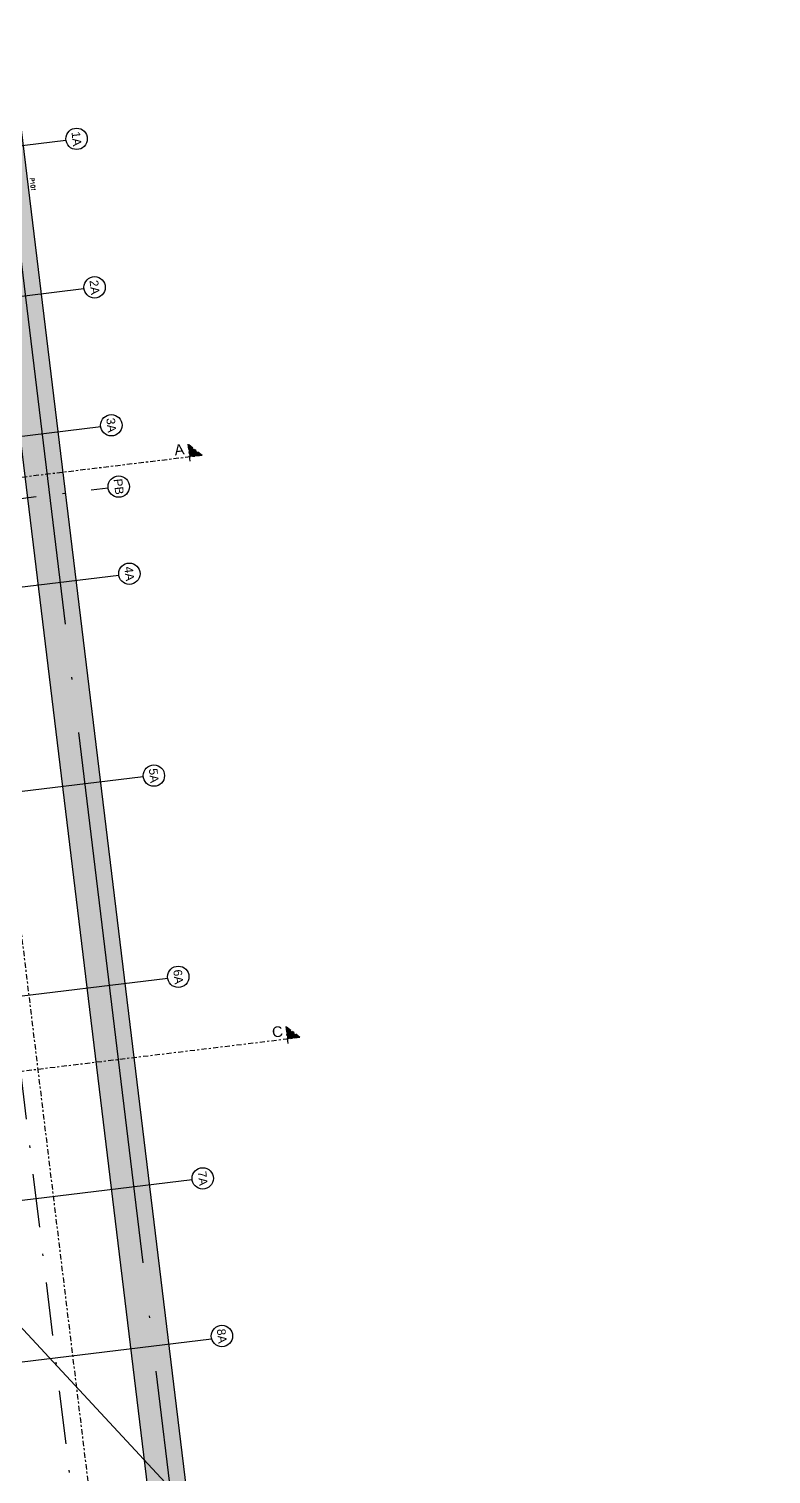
# Model space of a CAD drawing. Header units: millimetres. Extents: x 400408 to 401363, y 4543987 to 4544157.
# Drawn here: x 400477.5 to 400512.2, y 4544037 to 4544104.6 of the extents above; entities that cross this region are included whole.
import ezdxf
from ezdxf.enums import TextEntityAlignment as Align

# ---------------------------------------------------------------- set-up
doc = ezdxf.new("R2010")
doc.units = ezdxf.units.MM
for name, pattern in [('AKS', [3, 2.5, -0.25, 0, -0.25]), ('CENTER', [2, 1.25, -0.25, 0.25, -0.25]), ('DASHDOT2', [0.5, 0.25, -0.125, 0, -0.125])]:
    doc.linetypes.add(name, pattern=pattern)
for name, color, linetype in [('aks prota', 2, 'AKS'), ('caks prota', 4, 'Continuous'), ('kesit tarama prota', 252, 'Continuous'), ('kolon tarama prota', 252, 'Continuous'), ('perde prota', 1, 'Continuous'), ('PRT-AL-TUNEL_EKSENI', 14, 'DASHDOT2'), ('skesit prota', 7, 'Continuous'), ('taks prota', 7, 'Continuous'), ('tkesit prota', 7, 'Continuous'), ('tperde prota', 6, 'Continuous')]:
    doc.layers.add(name, color=color, linetype=linetype)
doc.styles.add('Arial', font='Arial.ttf')
doc.styles.add('TAKS', font='Arial Unicode.ttf')
doc.styles.add('tkolon', font='romanstw.shx')

msp = doc.modelspace()

# ---------------------------------------------------------------- hatches: boundary and pattern name
at = {"layer": 'kesit tarama prota'}
h = msp.add_hatch(color=256, dxfattribs=at)
h.dxf.hatch_style = 1
h.paths.add_polyline_path([(400484.916, 4544085.154), (400485.584, 4544084.631), (400484.988, 4544084.559)])
h = msp.add_hatch(color=256, dxfattribs=at)
h.dxf.hatch_style = 1
h.paths.add_polyline_path([(400489.493, 4544057.914), (400490.161, 4544057.391), (400489.566, 4544057.319)])
at = {"layer": 'kolon tarama prota'}
h = msp.add_hatch(color=256, dxfattribs=at)
h.dxf.hatch_style = 1
h.paths.add_polyline_path([(400442.735, 4544043.866), (400440.834, 4544059.492), (400431.844, 4544069.158), (400438.87, 4544075.692), (400436.771, 4544092.974), (400475.586, 4544097.688), (400488.037, 4543995.155), (400469.195, 4544015.415), (400469.653, 4544011.64), (400470.116, 4544011.142), (400470.068, 4544011.539), (400490.533, 4543989.535), (400477.132, 4544099.89), (400434.743, 4544094.743), (400436.987, 4544076.262), (400429.442, 4544069.245), (400439.097, 4544058.863), (400441.059, 4544042.73), (400461.517, 4544020.733), (400461.565, 4544020.336), (400462.029, 4544019.838), (400461.57, 4544023.613), (400459.417, 4544025.929), (400461.467, 4544027.835), (400459.683, 4544029.754), (400459.463, 4544029.55), (400461.043, 4544027.851), (400459.212, 4544026.148)])

# ---------------------------------------------------------------- linework, layer by layer
at = {"layer": 'aks prota', "ltscale": 10}
for p, q in [((400490.074, 4543987.091), (400475.978, 4544103.171)), ((400490.074, 4543987.091), (400475.978, 4544103.171)), ((400432.848, 4544093.757), (400479.207, 4544099.387)), ((400432.848, 4544093.757), (400479.207, 4544099.387)), ((400432.848, 4544093.757), (400479.207, 4544099.387)), ((400512.214, 4544006.089), (400428.167, 4544096.459)), ((400512.214, 4544006.089), (400428.167, 4544096.459)), ((400433.692, 4544086.808), (400480.051, 4544092.438)), ((400433.692, 4544086.808), (400480.051, 4544092.438)), ((400433.692, 4544086.808), (400480.051, 4544092.438)), ((400434.475, 4544080.356), (400480.835, 4544085.985)), ((400434.475, 4544080.356), (400480.835, 4544085.985)), ((400434.475, 4544080.356), (400480.835, 4544085.985)), ((400435.319, 4544073.407), (400481.679, 4544079.036)), ((400435.319, 4544073.407), (400481.679, 4544079.036)), ((400435.319, 4544073.407), (400481.679, 4544079.036)), ((400436.465, 4544063.976), (400482.824, 4544069.606)), ((400436.465, 4544063.976), (400482.824, 4544069.606)), ((400436.465, 4544063.976), (400482.824, 4544069.606)), ((400437.61, 4544054.546), (400483.969, 4544060.176)), ((400437.61, 4544054.545), (400483.969, 4544060.175)), ((400438.755, 4544045.114), (400485.114, 4544050.744)), ((400438.755, 4544045.114), (400485.114, 4544050.744)), ((400438.755, 4544045.114), (400485.114, 4544050.744)), ((400439.659, 4544037.669), (400486.019, 4544043.299)), ((400439.659, 4544037.669), (400486.019, 4544043.299)), ((400439.659, 4544037.669), (400486.019, 4544043.299))]:
    msp.add_line(p, q, dxfattribs=at)
at = {"layer": 'caks prota', "ltscale": 0.05}
for centre in [(400479.704, 4544099.447), (400479.704, 4544099.447), (400479.704, 4544099.447), (400480.548, 4544092.498), (400480.548, 4544092.498), (400480.548, 4544092.498), (400481.331, 4544086.046), (400481.331, 4544086.046), (400481.331, 4544086.046), (400481.68, 4544083.172), (400481.68, 4544083.172), (400481.68, 4544083.172), (400482.175, 4544079.097), (400482.175, 4544079.097), (400482.175, 4544079.097), (400483.322, 4544069.65), (400483.322, 4544069.65), (400483.322, 4544069.65), (400484.466, 4544060.235), (400484.466, 4544060.235), (400484.466, 4544060.235), (400485.611, 4544050.804), (400485.611, 4544050.804), (400485.611, 4544050.804), (400486.507, 4544043.427), (400486.507, 4544043.427), (400486.507, 4544043.427)]:
    msp.add_circle(centre, 0.5, dxfattribs=at)
at = {"layer": 'perde prota'}
for points in [[(400469.195, 4544015.415), (400469.653, 4544011.64), (400470.116, 4544011.142), (400470.068, 4544011.539), (400490.533, 4543989.535), (400477.132, 4544099.89), (400434.743, 4544094.743), (400436.987, 4544076.262), (400429.442, 4544069.245), (400439.097, 4544058.863), (400441.059, 4544042.73), (400461.517, 4544020.733), (400461.565, 4544020.336), (400462.029, 4544019.838), (400461.57, 4544023.613)], [(400469.195, 4544015.415), (400488.037, 4543995.155), (400475.586, 4544097.688), (400436.771, 4544092.974), (400438.87, 4544075.692), (400431.844, 4544069.158), (400440.834, 4544059.492), (400442.735, 4544043.866), (400459.212, 4544026.148)]]:
    msp.add_lwpolyline(points, dxfattribs=at)
at = {"layer": 'PRT-AL-TUNEL_EKSENI', "ltscale": 10}
for p, q in [((400484.744, 4543992.822), (400471.411, 4544102.617)), ((400434.824, 4544077.483), (400481.184, 4544083.113))]:
    msp.add_line(p, q, dxfattribs=at)
at = {"layer": 'skesit prota', "linetype": 'CENTER', "ltscale": 0.2}
for p, q in [((400484.916, 4544085.154), (400485.024, 4544084.261)), ((400485.584, 4544084.631), (400484.916, 4544085.154)), ((400485.584, 4544084.631), (400433.448, 4544078.3)), ((400489.493, 4544057.914), (400489.602, 4544057.021)), ((400490.161, 4544057.391), (400489.493, 4544057.914))]:
    msp.add_line(p, q, dxfattribs=at)
for points in [[(400471.977, 4544104.59), (400486.286, 4543986.758)], [(400490.161, 4544057.391), (400436.179, 4544050.836)]]:
    msp.add_lwpolyline(points, dxfattribs=at)

# ---------------------------------------------------------------- texts
at = {"layer": 'taks prota', "style": 'TAKS'}
for s, p in [('1A', (400479.704, 4544099.447)), ('1A', (400479.704, 4544099.447)), ('1A', (400479.704, 4544099.447)), ('2A', (400480.548, 4544092.498)), ('2A', (400480.548, 4544092.498)), ('2A', (400480.548, 4544092.498)), ('3A', (400481.331, 4544086.046)), ('3A', (400481.331, 4544086.046)), ('3A', (400481.331, 4544086.046)), ('PB', (400481.68, 4544083.172)), ('PB', (400481.68, 4544083.172)), ('PB', (400481.68, 4544083.172)), ('4A', (400482.175, 4544079.097)), ('4A', (400482.175, 4544079.097)), ('4A', (400482.175, 4544079.097)), ('5A', (400483.322, 4544069.65)), ('5A', (400483.322, 4544069.65)), ('5A', (400483.322, 4544069.65)), ('6A', (400484.466, 4544060.235)), ('6A', (400484.466, 4544060.235)), ('6A', (400484.466, 4544060.235)), ('7A', (400485.611, 4544050.804)), ('7A', (400485.611, 4544050.804)), ('7A', (400485.611, 4544050.804)), ('8A', (400486.507, 4544043.427)), ('8A', (400486.507, 4544043.427)), ('8A', (400486.507, 4544043.427))]:
    msp.add_text(s, height=0.4, rotation=276.42916, dxfattribs=at).set_placement(p, align=Align.MIDDLE_CENTER)
at = {"layer": 'tkesit prota', "style": 'Arial'}
for s, p in [('A', (400484.309, 4544084.627)), ('C', (400488.886, 4544057.387))]:
    msp.add_text(s, height=0.5, rotation=6.92399, dxfattribs=at).set_placement(p)
at = {"layer": 'tperde prota', "style": 'tkolon', "width": 0.8}
msp.add_text('P101', height=0.2, rotation=277.39329, dxfattribs=at).set_placement((400477.61, 4544097.611), align=Align.MIDDLE_LEFT)

doc.saveas('drawing.dxf')
